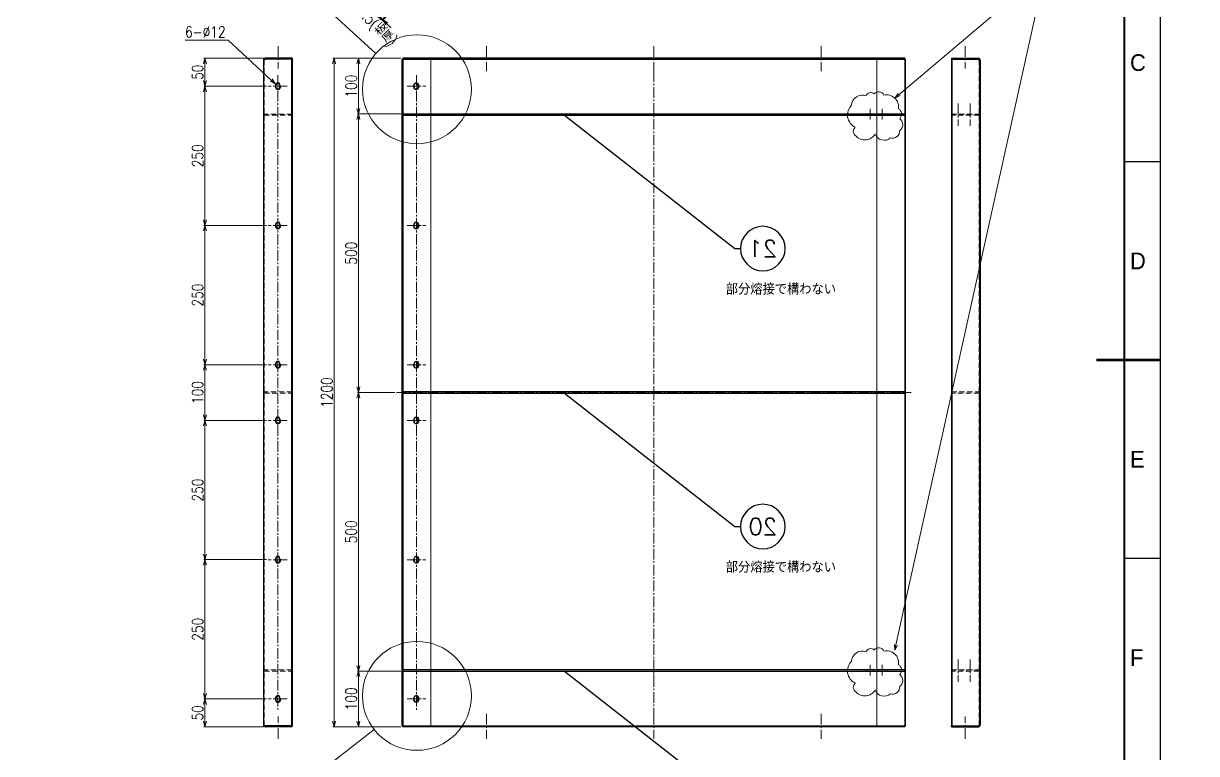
# Model space of a CAD drawing. Header units: millimetres. Extents: x 0 to 51411, y 0 to 16902.
# Drawn here: x 33904 to 36009, y 1343 to 2653 of the extents above; entities that cross this region are included whole.
import ezdxf
from ezdxf import colors
from ezdxf.entities.mleader import LeaderData, LeaderLine
from ezdxf.enums import TextEntityAlignment as Align
from ezdxf.math import Vec2, Vec3

# ---------------------------------------------------------------- set-up
doc = ezdxf.new("R2010")
doc.units = ezdxf.units.MM
doc.linetypes.add('CENTER2', pattern=[28.575, 19.05, -3.175, 3.175, -3.175])
doc.linetypes.add('HIDDEN2', pattern=[4.7625, 3.175, -1.5875])
for name, color, linetype, lineweight in [('01_外形線', 7, 'Continuous', 25), ('02_細線', 5, 'Continuous', 13), ('03_かくれ線', 6, 'HIDDEN2', 13), ('04_中心線', 1, 'CENTER2', 9), ('06_文字', 7, 'Continuous', 13), ('07_寸法線', 3, 'Continuous', 9), ('99_図枠', 7, 'Continuous', 40)]:
    doc.layers.add(name, color=color, linetype=linetype, lineweight=lineweight)
doc.layers.add('10_補助線', color=8, linetype='Continuous', lineweight=13, plot=False)
doc.styles.add('KSS_TXT', font='txt.shx', dxfattribs={"bigfont": 'extfont2.shx'})
doc.styles.get("Standard").update_dxf_attribs({"font": 'arial.ttf'})
doc.styles.add('寸法用', font='simplex.shx', dxfattribs={"width": 0.8, "bigfont": '@extfont2.shx'})
doc.styles.add('表題用', font='MS PGothic.ttf')
doc.dimstyles.new('機械製図用', dxfattribs={"dimtxt": 3.5, "dimasz": 3.5, "dimexe": 2, "dimexo": 0, "dimgap": 1.2, "dimtad": 1, "dimdsep": 46, "dimtxsty": '寸法用', "dimblk": 'OPEN30', "dimcen": 0, "dimclrd": 256, "dimclre": 256, "dimclrt": 7, "dimazin": 2, "dimtm": 1e-09, "dimtfac": 0.75, "dimtmove": 0, "dimatfit": 3, "dimldrblk": 'OPEN30', "dimfxl": 1, "dimlwd": -1, "dimlwe": -1, "dimarcsym": 0})
doc.dimstyles.new('機械製図用$3', dxfattribs={"dimtxt": 3.5, "dimasz": 3.5, "dimexe": 2, "dimexo": 0, "dimgap": 1.2, "dimtad": 1, "dimtih": 1, "dimtoh": 1, "dimdsep": 46, "dimtxsty": '寸法用', "dimblk": 'OPEN30', "dimcen": 0, "dimsd1": 1, "dimclrd": 256, "dimclre": 256, "dimclrt": 7, "dimazin": 2, "dimtm": 1e-09, "dimtfac": 0.75, "dimtofl": 0, "dimtmove": 0, "dimatfit": 3, "dimldrblk": 'OPEN30', "dimfxl": 1, "dimlwd": -1, "dimlwe": -1, "dimarcsym": 0})

# ---------------------------------------------------------------- blocks, each defined once
blk = doc.blocks.new('_Open30')
at = {"color": 0, "linetype": 'ByBlock', "lineweight": -2}
for p, q in [((-1, 0.27), (0, 0)), ((0, 0), (-1, -0.27)), ((0, 0), (-1, 0))]:
    blk.add_line(p, q, dxfattribs=at)
blk = doc.blocks.new('*D1236')
at = {"layer": '07_寸法線', "transparency": 16777216}
for p, q in [((34340.2, 2540.8), (34227.4, 2540.8)), ((34229.4, 2300.8), (34229.4, 2530.8)), ((34340.2, 2290.8), (34227.4, 2290.8))]:
    blk.add_line(p, q, dxfattribs=at)
at = {"layer": 'Defpoints', "color": 0, "transparency": 16777216}
for p in [(34229.4, 2540.8), (34343.2, 2540.8), (34343.2, 2290.8)]:
    blk.add_point(p, dxfattribs=at)
at = {"layer": '07_寸法線', "transparency": 16777216, "xscale": 10, "yscale": 10, "zscale": 10}
for p, rotation in [((34229.4, 2540.8), 90), ((34229.4, 2290.8), 270)]:
    blk.add_blockref('_Open30', p, dxfattribs=dict(at, rotation=rotation))
at = {"layer": '07_寸法線', "color": 7, "transparency": 16777216, "insert": (34216.4, 2415.8), "char_height": 20, "attachment_point": 5, "rotation": 90, "style": '寸法用'}
blk.add_mtext('250', dxfattribs=at)
blk = doc.blocks.new('*D1237')
at = {"layer": '07_寸法線', "transparency": 16777216}
for p, q in [((34340.2, 2290.8), (34227.4, 2290.8)), ((34229.4, 2050.8), (34229.4, 2280.8)), ((34340.2, 2040.8), (34227.4, 2040.8))]:
    blk.add_line(p, q, dxfattribs=at)
at = {"layer": 'Defpoints', "color": 0, "transparency": 16777216}
for p in [(34229.4, 2290.8), (34343.2, 2290.8), (34343.2, 2040.8)]:
    blk.add_point(p, dxfattribs=at)
at = {"layer": '07_寸法線', "transparency": 16777216, "xscale": 10, "yscale": 10, "zscale": 10}
for p, rotation in [((34229.4, 2290.8), 90), ((34229.4, 2040.8), 270)]:
    blk.add_blockref('_Open30', p, dxfattribs=dict(at, rotation=rotation))
at = {"layer": '07_寸法線', "color": 7, "transparency": 16777216, "insert": (34216.4, 2165.8), "char_height": 20, "attachment_point": 5, "rotation": 90, "style": '寸法用'}
blk.add_mtext('250', dxfattribs=at)
blk = doc.blocks.new('*D1238')
at = {"layer": '07_寸法線', "transparency": 16777216}
for p, q in [((34334.5, 2590.8), (34227.4, 2590.8)), ((34229.4, 2550.8), (34229.4, 2580.8)), ((34340.2, 2540.8), (34227.4, 2540.8))]:
    blk.add_line(p, q, dxfattribs=at)
at = {"layer": 'Defpoints', "color": 0, "transparency": 16777216}
for p in [(34229.4, 2590.8), (34337.5, 2590.8), (34343.2, 2540.8)]:
    blk.add_point(p, dxfattribs=at)
at = {"layer": '07_寸法線', "transparency": 16777216, "xscale": 10, "yscale": 10, "zscale": 10}
for p, rotation in [((34229.4, 2590.8), 90), ((34229.4, 2540.8), 270)]:
    blk.add_blockref('_Open30', p, dxfattribs=dict(at, rotation=rotation))
at = {"layer": '07_寸法線', "color": 7, "transparency": 16777216, "insert": (34216.4, 2565.8), "char_height": 20, "attachment_point": 5, "rotation": 90, "style": '寸法用'}
blk.add_mtext('50', dxfattribs=at)
blk = doc.blocks.new('*D1239')
at = {"layer": '07_寸法線', "transparency": 16777216}
for p, q in [((34340.2, 2040.8), (34227.4, 2040.8)), ((34229.4, 1950.8), (34229.4, 2030.8)), ((34340.2, 1940.8), (34227.4, 1940.8))]:
    blk.add_line(p, q, dxfattribs=at)
at = {"layer": 'Defpoints', "color": 0, "transparency": 16777216}
for p in [(34229.4, 2040.8), (34343.2, 2040.8), (34343.2, 1940.8)]:
    blk.add_point(p, dxfattribs=at)
at = {"layer": '07_寸法線', "transparency": 16777216, "xscale": 10, "yscale": 10, "zscale": 10}
for p, rotation in [((34229.4, 2040.8), 90), ((34229.4, 1940.8), 270)]:
    blk.add_blockref('_Open30', p, dxfattribs=dict(at, rotation=rotation))
at = {"layer": '07_寸法線', "color": 7, "transparency": 16777216, "insert": (34216.4, 1990.8), "char_height": 20, "attachment_point": 5, "rotation": 90, "style": '寸法用'}
blk.add_mtext('100', dxfattribs=at)
blk = doc.blocks.new('*D1240')
at = {"layer": '07_寸法線', "transparency": 16777216}
for p, q in [((34340.2, 1940.8), (34227.4, 1940.8)), ((34229.4, 1700.8), (34229.4, 1930.8)), ((34340.2, 1690.8), (34227.4, 1690.8))]:
    blk.add_line(p, q, dxfattribs=at)
at = {"layer": 'Defpoints', "color": 0, "transparency": 16777216}
for p in [(34229.4, 1940.8), (34343.2, 1940.8), (34343.2, 1690.8)]:
    blk.add_point(p, dxfattribs=at)
at = {"layer": '07_寸法線', "transparency": 16777216, "xscale": 10, "yscale": 10, "zscale": 10}
for p, rotation in [((34229.4, 1940.8), 90), ((34229.4, 1690.8), 270)]:
    blk.add_blockref('_Open30', p, dxfattribs=dict(at, rotation=rotation))
at = {"layer": '07_寸法線', "color": 7, "transparency": 16777216, "insert": (34216.4, 1815.8), "char_height": 20, "attachment_point": 5, "rotation": 90, "style": '寸法用'}
blk.add_mtext('250', dxfattribs=at)
blk = doc.blocks.new('*D1241')
at = {"layer": '07_寸法線', "transparency": 16777216}
for p, q in [((34340.2, 1690.8), (34227.4, 1690.8)), ((34229.4, 1450.8), (34229.4, 1680.8)), ((34340.2, 1440.8), (34227.4, 1440.8))]:
    blk.add_line(p, q, dxfattribs=at)
at = {"layer": 'Defpoints', "color": 0, "transparency": 16777216}
for p in [(34229.4, 1690.8), (34343.2, 1690.8), (34343.2, 1440.8)]:
    blk.add_point(p, dxfattribs=at)
at = {"layer": '07_寸法線', "transparency": 16777216, "xscale": 10, "yscale": 10, "zscale": 10}
for p, rotation in [((34229.4, 1690.8), 90), ((34229.4, 1440.8), 270)]:
    blk.add_blockref('_Open30', p, dxfattribs=dict(at, rotation=rotation))
at = {"layer": '07_寸法線', "color": 7, "transparency": 16777216, "insert": (34216.4, 1565.8), "char_height": 20, "attachment_point": 5, "rotation": 90, "style": '寸法用'}
blk.add_mtext('250', dxfattribs=at)
blk = doc.blocks.new('*D1242')
at = {"layer": '07_寸法線', "transparency": 16777216}
for p, q in [((34340.2, 1440.8), (34227.4, 1440.8)), ((34229.4, 1400.8), (34229.4, 1430.8)), ((34334.5, 1390.8), (34227.4, 1390.8))]:
    blk.add_line(p, q, dxfattribs=at)
at = {"layer": 'Defpoints', "color": 0, "transparency": 16777216}
for p in [(34229.4, 1440.8), (34343.2, 1440.8), (34337.5, 1390.8)]:
    blk.add_point(p, dxfattribs=at)
at = {"layer": '07_寸法線', "transparency": 16777216, "xscale": 10, "yscale": 10, "zscale": 10}
for p, rotation in [((34229.4, 1440.8), 90), ((34229.4, 1390.8), 270)]:
    blk.add_blockref('_Open30', p, dxfattribs=dict(at, rotation=rotation))
at = {"layer": '07_寸法線', "color": 7, "transparency": 16777216, "insert": (34216.4, 1415.8), "char_height": 20, "attachment_point": 5, "rotation": 90, "style": '寸法用'}
blk.add_mtext('50', dxfattribs=at)
blk = doc.blocks.new('*D1243')
at = {"layer": '07_寸法線', "transparency": 16777216}
for p, q in [((34194.1, 2623.1), (34271.5, 2623.1)), ((34271.5, 2623.1), (34348.4, 2551.7))]:
    blk.add_line(p, q, dxfattribs=at)
at = {"layer": 'Defpoints', "color": 0, "transparency": 16777216}
for p in [(34355.8, 2544.9), (34364.6, 2536.7)]:
    blk.add_point(p, dxfattribs=at)
at = {"layer": '07_寸法線', "transparency": 16777216, "xscale": 10, "yscale": 10, "zscale": 10, "rotation": 317.124042763931}
blk.add_blockref('_Open30', (34355.8, 2544.9), dxfattribs=at)
at = {"layer": '07_寸法線', "color": 7, "transparency": 16777216, "insert": (34230.3, 2638.1), "char_height": 20, "attachment_point": 5, "style": '寸法用'}
blk.add_mtext('6-∅12', dxfattribs=at)
blk = doc.blocks.new('*D1247')
at = {"layer": '07_寸法線', "transparency": 16777216}
for p, q in [((34581.2, 2694.2), (34546.2, 2659.3)), ((34540.5, 2667.7), (34533.5, 2674.8)), ((34582.2, 2693.2), (34547.3, 2658.2)), ((34548.7, 2659.6), (34547.6, 2660.7)), ((34555.8, 2652.5), (34562.8, 2645.5))]:
    blk.add_line(p, q, dxfattribs=at)
at = {"layer": 'Defpoints', "color": 0, "transparency": 16777216}
for p in [(34583.3, 2696.3), (34584.3, 2695.3), (34547.6, 2660.7)]:
    blk.add_point(p, dxfattribs=at)
at = {"layer": '07_寸法線', "transparency": 16777216, "xscale": 10, "yscale": 10, "zscale": 10}
for p, rotation in [((34547.6, 2660.7), 314.9989465278178), ((34548.7, 2659.6), 134.9989465278178)]:
    blk.add_blockref('_Open30', p, dxfattribs=dict(at, rotation=rotation))
at = {"layer": '07_寸法線', "color": 7, "transparency": 16777216, "insert": (34535.8, 2647), "char_height": 20, "attachment_point": 5, "rotation": 314.9989, "style": '寸法用'}
blk.add_mtext('1.5(板厚)', dxfattribs=at)
blk = doc.blocks.new('*D1248')
at = {"layer": '07_寸法線', "transparency": 16777216}
for p, q in [((34502, 2590.8), (34459.3, 2590.8)), ((34461.3, 1400.8), (34461.3, 2580.8)), ((34502, 1390.8), (34459.3, 1390.8))]:
    blk.add_line(p, q, dxfattribs=at)
at = {"layer": 'Defpoints', "color": 0, "transparency": 16777216}
for p in [(34461.3, 2590.8), (34505, 2590.8), (34505, 1390.8)]:
    blk.add_point(p, dxfattribs=at)
at = {"layer": '07_寸法線', "transparency": 16777216, "xscale": 10, "yscale": 10, "zscale": 10}
for p, rotation in [((34461.3, 2590.8), 90), ((34461.3, 1390.8), 270)]:
    blk.add_blockref('_Open30', p, dxfattribs=dict(at, rotation=rotation))
at = {"layer": '07_寸法線', "color": 7, "transparency": 16777216, "insert": (34448.3, 1990.8), "char_height": 20, "attachment_point": 5, "rotation": 90, "style": '寸法用'}
blk.add_mtext('1200', dxfattribs=at)
blk = doc.blocks.new('*D1249')
at = {"layer": '07_寸法線', "transparency": 16777216}
for p, q in [((34581.3, 2590.8), (34503, 2590.8)), ((34505, 2500.8), (34505, 2580.8)), ((34581.3, 2490.8), (34503, 2490.8))]:
    blk.add_line(p, q, dxfattribs=at)
at = {"layer": 'Defpoints', "color": 0, "transparency": 16777216}
for p in [(34505, 2590.8), (34584.3, 2590.8), (34584.3, 2490.8)]:
    blk.add_point(p, dxfattribs=at)
at = {"layer": '07_寸法線', "transparency": 16777216, "xscale": 10, "yscale": 10, "zscale": 10}
for p, rotation in [((34505, 2590.8), 90), ((34505, 2490.8), 270)]:
    blk.add_blockref('_Open30', p, dxfattribs=dict(at, rotation=rotation))
at = {"layer": '07_寸法線', "color": 7, "transparency": 16777216, "insert": (34492, 2540.8), "char_height": 20, "attachment_point": 5, "rotation": 90, "style": '寸法用'}
blk.add_mtext('100', dxfattribs=at)
blk = doc.blocks.new('*D1250')
at = {"layer": '07_寸法線', "transparency": 16777216}
for p, q in [((34581.3, 2490.8), (34503, 2490.8)), ((34505, 2000.8), (34505, 2480.8)), ((34570.3, 1990.8), (34503, 1990.8))]:
    blk.add_line(p, q, dxfattribs=at)
at = {"layer": 'Defpoints', "color": 0, "transparency": 16777216}
for p in [(34505, 2490.8), (34584.3, 2490.8), (34573.3, 1990.8)]:
    blk.add_point(p, dxfattribs=at)
at = {"layer": '07_寸法線', "transparency": 16777216, "xscale": 10, "yscale": 10, "zscale": 10}
for p, rotation in [((34505, 2490.8), 90), ((34505, 1990.8), 270)]:
    blk.add_blockref('_Open30', p, dxfattribs=dict(at, rotation=rotation))
at = {"layer": '07_寸法線', "color": 7, "transparency": 16777216, "insert": (34492, 2240.8), "char_height": 20, "attachment_point": 5, "rotation": 90, "style": '寸法用'}
blk.add_mtext('500', dxfattribs=at)
blk = doc.blocks.new('*D1251')
at = {"layer": '07_寸法線', "transparency": 16777216}
for p, q in [((34570.3, 1990.8), (34503, 1990.8)), ((34505, 1500.8), (34505, 1980.8)), ((34581.3, 1490.8), (34503, 1490.8))]:
    blk.add_line(p, q, dxfattribs=at)
at = {"layer": 'Defpoints', "color": 0, "transparency": 16777216}
for p in [(34505, 1990.8), (34573.3, 1990.8), (34584.3, 1490.8)]:
    blk.add_point(p, dxfattribs=at)
at = {"layer": '07_寸法線', "transparency": 16777216, "xscale": 10, "yscale": 10, "zscale": 10}
for p, rotation in [((34505, 1990.8), 90), ((34505, 1490.8), 270)]:
    blk.add_blockref('_Open30', p, dxfattribs=dict(at, rotation=rotation))
at = {"layer": '07_寸法線', "color": 7, "transparency": 16777216, "insert": (34492, 1740.8), "char_height": 20, "attachment_point": 5, "rotation": 90, "style": '寸法用'}
blk.add_mtext('500', dxfattribs=at)
blk = doc.blocks.new('*D1252')
at = {"layer": '07_寸法線', "transparency": 16777216}
for p, q in [((34581.3, 1490.8), (34503, 1490.8)), ((34505, 1400.8), (34505, 1480.8)), ((34581.3, 1390.8), (34503, 1390.8))]:
    blk.add_line(p, q, dxfattribs=at)
at = {"layer": 'Defpoints', "color": 0, "transparency": 16777216}
for p in [(34505, 1490.8), (34584.3, 1490.8), (34584.3, 1390.8)]:
    blk.add_point(p, dxfattribs=at)
at = {"layer": '07_寸法線', "transparency": 16777216, "xscale": 10, "yscale": 10, "zscale": 10}
for p, rotation in [((34505, 1490.8), 90), ((34505, 1390.8), 270)]:
    blk.add_blockref('_Open30', p, dxfattribs=dict(at, rotation=rotation))
at = {"layer": '07_寸法線', "color": 7, "transparency": 16777216, "insert": (34492, 1440.8), "char_height": 20, "attachment_point": 5, "rotation": 90, "style": '寸法用'}
blk.add_mtext('100', dxfattribs=at)
blk = doc.blocks.new('AM_BALLOON1')
at = {"transparency": 16777216}
blk.add_circle((0, 0), 5, dxfattribs=at)
blk.add_attdef('B_NUMBER', text='', height=3, dxfattribs=at).set_placement((0, 0), align=Align.MIDDLE_CENTER)
blk = doc.blocks.new('_OPEN')
at = {"color": 0, "linetype": 'ByBlock'}
for p, q in [((-1, 0.17), (0, 0)), ((0, 0), (-1, -0.17)), ((0, 0), (-1, 0))]:
    blk.add_line(p, q, dxfattribs=at)
blk = doc.blocks.new('_TagCircle')
at = {"color": 0, "linetype": 'ByBlock', "lineweight": -2, "transparency": 16777216}
blk.add_circle((0, 0), 4, dxfattribs=at)
at = {"color": 0, "transparency": 16777216, "style": '寸法用'}
blk.add_attdef('タグ番号', text='', height=3, dxfattribs=at).set_placement((0, -1.5), align=Align.CENTER)
blk = doc.blocks.new('_None')

msp = doc.modelspace()

# ---------------------------------------------------------------- linework, layer by layer
at = {"layer": '01_外形線'}
for p, q in [((34385.967, 2590.773), (34337.53, 2590.773)), ((34385.967, 2589.273), (34337.53, 2589.273)), ((34385.967, 2589.273), (34337.53, 2589.273)), ((34384.906, 2589.273), (34384.906, 1392.273)), ((34385.967, 2590.773), (34385.967, 2589.273)), ((34385.967, 2589.273), (34385.967, 1392.273)), ((34583.285, 1392.273), (34583.285, 2589.273)), ((34583.285, 2589.273), (34584.345, 2589.273)), ((34584.345, 2589.273), (34584.345, 2490.773)), ((35486.522, 2589.273), (35485.462, 2589.273)), ((35485.462, 2589.273), (35485.462, 2490.773)), ((35486.522, 1392.273), (35486.522, 2589.273)), ((35568.84, 2590.773), (35568.84, 2589.273)), ((35568.84, 2590.773), (35617.277, 2590.773)), ((35568.84, 2589.273), (35617.277, 2589.273)), ((35568.84, 2589.273), (35568.84, 1392.273)), ((35568.84, 2589.273), (35617.277, 2589.273)), ((35569.901, 2589.273), (35569.901, 1392.273)), ((34334.53, 2587.773), (34334.53, 1393.773)), ((34335.409, 2587.773), (34334.53, 2587.773)), ((35619.398, 2587.773), (35620.277, 2587.773)), ((35620.277, 2587.773), (35620.277, 1393.773)), ((34584.345, 2488.773), (34584.345, 1991.773)), ((35485.462, 2488.773), (35485.462, 1991.773)), ((34584.345, 1989.773), (34584.345, 1492.773)), ((35485.462, 1989.773), (35485.462, 1492.773)), ((34584.345, 1490.773), (34584.345, 1392.273)), ((35485.462, 1490.773), (35485.462, 1392.273)), ((34335.409, 1393.773), (34334.53, 1393.773)), ((34385.967, 1392.273), (34337.53, 1392.273)), ((34385.967, 1392.273), (34337.53, 1392.273)), ((34385.967, 1390.773), (34337.53, 1390.773)), ((34385.967, 1390.773), (34385.967, 1392.273)), ((34584.345, 1392.273), (34583.285, 1392.273)), ((35485.462, 1392.273), (35486.522, 1392.273)), ((35568.84, 1390.773), (35568.84, 1392.273)), ((35568.84, 1392.273), (35617.277, 1392.273)), ((35568.84, 1392.273), (35617.277, 1392.273)), ((35568.84, 1390.773), (35617.277, 1390.773)), ((35619.398, 1393.773), (35620.277, 1393.773))]:
    msp.add_line(p, q, dxfattribs=at)
for points in [[(34584.345, 2589.273), (35485.462, 2589.273), (35485.462, 2590.773), (34584.345, 2590.773)], [(34584.282, 2488.773), (35485.525, 2488.773), (35485.525, 2490.773), (34584.282, 2490.773)], [(34584.282, 1989.773), (35485.525, 1989.773), (35485.525, 1991.773), (34584.282, 1991.773)], [(34584.282, 1490.773), (35485.525, 1490.773), (35485.525, 1492.773), (34584.282, 1492.773)], [(34584.345, 1392.273), (35485.462, 1392.273), (35485.462, 1390.773), (34584.345, 1390.773)]]:
    msp.add_lwpolyline(points, close=True, dxfattribs=at)
for points in [[(34385.967, 2490.773), (34386.03, 2490.773), (34386.03, 2488.773), (34385.967, 2488.773)], [(35568.84, 2490.773), (35568.777, 2490.773), (35568.777, 2488.773), (35568.84, 2488.773)], [(34385.967, 1991.773), (34386.03, 1991.773), (34386.03, 1989.773), (34385.967, 1989.773)], [(35568.84, 1991.773), (35568.777, 1991.773), (35568.777, 1989.773), (35568.84, 1989.773)], [(34385.967, 1492.773), (34386.03, 1492.773), (34386.03, 1490.773), (34385.967, 1490.773)], [(35568.84, 1492.773), (35568.777, 1492.773), (35568.777, 1490.773), (35568.84, 1490.773)]]:
    msp.add_lwpolyline(points, dxfattribs=at)
for centre, radius, start, end in [((34337.53, 2587.773), 3, 90, 180), ((34335.409, 2590.023), 2.25, 270.007949, 340.52083), ((34337.53, 2587.773), 1.5, 90, 180), ((35617.277, 2587.773), 3, 0, 90), ((35617.277, 2587.773), 1.5, 0, 90), ((35619.399, 2590.023), 2.25, 199.47917, 269.992051), ((34337.53, 1393.773), 3, 180, 270), ((34335.409, 1391.522), 2.25, 19.47917, 89.992051), ((34337.53, 1393.773), 1.5, 180, 270), ((35617.277, 1393.773), 3, 270, 0), ((35617.277, 1393.773), 1.5, 270, 0), ((35619.399, 1391.522), 2.25, 90.007949, 160.52083)]:
    msp.add_arc(centre, radius, start, end, dxfattribs=at)
at = {"layer": '01_外形線', "extrusion": (0, 0, -1)}
for centre in [(34360.158, 2540.773), (34360.158, 2290.773), (34360.158, 2040.773), (34360.158, 1940.773), (34360.158, 1690.773), (34360.158, 1440.773)]:
    msp.add_ellipse(centre, major_axis=(0, 6), ratio=0.70696049, dxfattribs=at)
for centre in [(34361.218, 2540.773), (34361.218, 2290.773), (34361.218, 2040.773), (34361.218, 1940.773), (34361.218, 1690.773), (34361.218, 1440.773)]:
    msp.add_ellipse(centre, major_axis=(0, 6), ratio=0.70696049, start_param=3.26694655, end_param=6.15783141, dxfattribs=at)
at = {"layer": '01_外形線'}
for centre in [(34609.094, 2540.773), (34609.094, 2290.773), (34609.094, 2040.773), (34609.094, 1940.773), (34609.094, 1690.773), (34609.094, 1440.773)]:
    msp.add_ellipse(centre, major_axis=(0, 6), ratio=0.70696049, dxfattribs=at)
for centre in [(34608.034, 2540.773), (34608.034, 2290.773), (34608.034, 2040.773), (34608.034, 1940.773), (34608.034, 1690.773), (34608.034, 1440.773)]:
    msp.add_ellipse(centre, major_axis=(0, 6), ratio=0.70696049, start_param=3.26694655, end_param=6.15783141, dxfattribs=at)
at = {"layer": '02_細線'}
for p, q in [((34536.335, 2599.579), (34306.459, 2809.57)), ((34634.904, 2589.273), (34634.904, 1392.273)), ((35434.904, 2589.273), (35434.904, 1392.273)), ((34532.897, 1386.12), (34350.033, 1243.068))]:
    msp.add_line(p, q, dxfattribs=at)
at = {"layer": '02_細線', "color": 1}
for points in [[(35447.734, 2524.809, -0.52056705), (35473.947, 2500.184, -0.52056705), (35476.044, 2482.37, -0.52056705), (35476.044, 2460.888, -0.52056705), (35459.792, 2447.79, -0.52056705), (35432.007, 2455.125, -0.52056705), (35397.407, 2451.457, -0.52056705), (35396.358, 2467.175, -0.52056705), (35389.543, 2506.471, -0.52056705), (35415.755, 2523.237, -0.52056705), (35430.434, 2526.904, -0.52056705)], [(35447.734, 1526.809, -0.52056705), (35473.947, 1502.184, -0.52056705), (35476.044, 1484.37, -0.52056705), (35476.044, 1462.888, -0.52056705), (35459.792, 1449.79, -0.52056705), (35432.007, 1457.125, -0.52056705), (35397.407, 1453.457, -0.52056705), (35396.358, 1469.175, -0.52056705), (35389.543, 1508.471, -0.52056705), (35415.755, 1525.237, -0.52056705), (35430.434, 1528.904, -0.52056705)]]:
    msp.add_lwpolyline(points, format="xyb", close=True, dxfattribs=at)
at = {"layer": '02_細線'}
for centre in [(34609.875, 2535.206), (34609.875, 1446.339)]:
    msp.add_circle(centre, 97.735, dxfattribs=at)
at = {"layer": '03_かくれ線'}
for p, q in [((34354.967, 2590.773), (34354.967, 2589.273)), ((34366.967, 2590.773), (34366.967, 2589.273)), ((34728.904, 2590.773), (34728.904, 2589.273)), ((34740.904, 2590.773), (34740.904, 2589.273)), ((35028.904, 2590.773), (35028.904, 2589.273)), ((35040.904, 2590.773), (35040.904, 2589.273)), ((35328.904, 2590.773), (35328.904, 2589.273)), ((35340.904, 2590.773), (35340.904, 2589.273)), ((35587.84, 2590.773), (35587.84, 2589.273)), ((35599.84, 2590.773), (35599.84, 2589.273)), ((34336.469, 2587.773), (34335.409, 2587.773)), ((35618.338, 2587.773), (35619.398, 2587.773)), ((34336.469, 1393.773), (34335.409, 1393.773)), ((34353.967, 1390.773), (34353.967, 1392.273)), ((34367.967, 1390.773), (34367.967, 1392.273)), ((34727.904, 1392.273), (34727.904, 1390.773)), ((34741.904, 1392.273), (34741.904, 1390.773)), ((35027.904, 1392.273), (35027.904, 1390.773)), ((35041.904, 1392.273), (35041.904, 1390.773)), ((35327.904, 1392.273), (35327.904, 1390.773)), ((35341.904, 1392.273), (35341.904, 1390.773)), ((35586.84, 1390.773), (35586.84, 1392.273)), ((35600.84, 1390.773), (35600.84, 1392.273)), ((35618.338, 1393.773), (35619.398, 1393.773))]:
    msp.add_line(p, q, dxfattribs=at)
at = {"layer": '03_かくれ線', "ltscale": 3}
for p, q in [((34336.03, 2587.773), (34336.03, 1393.773)), ((35618.777, 2587.773), (35618.777, 1393.773)), ((34339.566, 2490.773), (34339.566, 2488.773)), ((34584.345, 2490.773), (34584.345, 2488.773)), ((35415.904, 2490.773), (35415.904, 2488.773)), ((35429.904, 2490.773), (35429.904, 2488.773)), ((35437.904, 2490.773), (35437.904, 2488.773)), ((35451.904, 2490.773), (35451.904, 2488.773)), ((35485.462, 2490.773), (35485.462, 2488.773)), ((35573.777, 2490.773), (35573.777, 2488.773)), ((35587.777, 2490.773), (35587.777, 2488.773)), ((35595.777, 2490.773), (35595.777, 2488.773)), ((35609.777, 2490.773), (35609.777, 2488.773)), ((35615.242, 2490.773), (35615.242, 2488.773)), ((34339.566, 1991.773), (34339.566, 1989.773)), ((34584.345, 1991.773), (34584.345, 1989.773)), ((35485.462, 1991.773), (35485.462, 1989.773)), ((35615.242, 1991.773), (35615.242, 1989.773)), ((34339.566, 1492.773), (34339.566, 1490.773)), ((34584.345, 1492.773), (34584.345, 1490.773)), ((35415.904, 1492.773), (35415.904, 1490.773)), ((35429.904, 1492.773), (35429.904, 1490.773)), ((35437.904, 1492.773), (35437.904, 1490.773)), ((35451.904, 1492.773), (35451.904, 1490.773)), ((35485.462, 1492.773), (35485.462, 1490.773)), ((35573.777, 1492.773), (35573.777, 1490.773)), ((35587.777, 1492.773), (35587.777, 1490.773)), ((35595.777, 1492.773), (35595.777, 1490.773)), ((35609.777, 1492.773), (35609.777, 1490.773)), ((35615.242, 1492.773), (35615.242, 1490.773))]:
    msp.add_line(p, q, dxfattribs=at)
for points in [[(34336.03, 2490.773), (34336.03, 2488.773), (34386.03, 2488.773), (34386.03, 2490.773)], [(35618.777, 2490.773), (35618.777, 2488.773), (35568.777, 2488.773), (35568.777, 2490.773)], [(34336.03, 1991.773), (34336.03, 1989.773), (34386.03, 1989.773), (34386.03, 1991.773)], [(35618.777, 1991.773), (35618.777, 1989.773), (35568.777, 1989.773), (35568.777, 1991.773)], [(34336.03, 1492.773), (34336.03, 1490.773), (34386.03, 1490.773), (34386.03, 1492.773)], [(35618.777, 1492.773), (35618.777, 1490.773), (35568.777, 1490.773), (35568.777, 1492.773)]]:
    msp.add_lwpolyline(points, close=True, dxfattribs=at)
at = {"layer": '03_かくれ線'}
for centre, start, end in [((34335.524, 2589.566), 297.80244, 351.668781), ((35619.284, 2589.566), 188.331219, 242.19756), ((34335.524, 1391.979), 8.331219, 62.19756), ((35619.284, 1391.979), 117.80244, 171.668781)]:
    msp.add_arc(centre, 2.028, start, end, dxfattribs=at)
at = {"layer": '03_かくれ線', "ltscale": 3}
for centre in [(34361.218, 2540.773), (34361.218, 2290.773), (34361.218, 2040.773), (34361.218, 1940.773), (34361.218, 1690.773), (34361.218, 1440.773)]:
    msp.add_ellipse(centre, major_axis=(0, 6), ratio=0.70696049, start_param=3.01623875, end_param=6.40853921, dxfattribs=at)
at = {"layer": '03_かくれ線', "ltscale": 3, "extrusion": (0, 0, -1)}
for centre in [(34608.034, 2540.773), (34608.034, 2290.773), (34608.034, 2040.773), (34608.034, 1940.773), (34608.034, 1690.773), (34608.034, 1440.773)]:
    msp.add_ellipse(centre, major_axis=(0, 6), ratio=0.70696049, start_param=3.01623875, end_param=6.40853921, dxfattribs=at)
at = {"layer": '04_中心線'}
for p, q in [((34360.967, 2612.523), (34360.967, 2572.523)), ((34734.904, 2612.523), (34734.904, 2567.523)), ((35034.904, 2612.523), (35034.904, 2567.523)), ((35334.904, 2612.523), (35334.904, 2567.523)), ((35593.84, 2612.523), (35593.84, 2572.523)), ((34360.159, 2560.773), (34360.159, 1420.773)), ((34609.094, 2560.773), (34609.094, 1420.773)), ((35034.904, 2567.523), (35034.904, 1414.023)), ((34377.128, 2540.773), (34343.191, 2540.773)), ((34592.124, 2540.773), (34626.061, 2540.773)), ((35034.904, 2509.773), (35034.904, 2469.773)), ((35580.777, 2509.773), (35580.777, 2469.773)), ((35602.777, 2509.773), (35602.777, 2469.773)), ((35422.904, 2499.773), (35422.904, 2479.773)), ((35444.904, 2499.773), (35444.904, 2479.773)), ((34377.128, 2290.773), (34343.191, 2290.773)), ((34592.124, 2290.773), (34626.062, 2290.773)), ((34377.127, 2040.773), (34343.19, 2040.773)), ((34592.124, 2040.773), (34626.061, 2040.773)), ((35034.904, 2000.773), (35034.904, 1980.773)), ((34573.285, 1990.773), (35496.522, 1990.773)), ((34377.128, 1940.773), (34343.191, 1940.773)), ((34592.124, 1940.773), (34626.061, 1940.773)), ((34377.127, 1690.773), (34343.19, 1690.773)), ((34592.124, 1690.773), (34626.061, 1690.773)), ((35034.904, 1511.773), (35034.904, 1471.773)), ((35422.904, 1501.773), (35422.904, 1481.773)), ((35444.904, 1501.773), (35444.904, 1481.773)), ((35580.777, 1511.773), (35580.777, 1471.773)), ((35602.777, 1511.773), (35602.777, 1471.773)), ((34377.128, 1440.773), (34343.191, 1440.773)), ((34592.124, 1440.773), (34626.062, 1440.773)), ((34734.904, 1414.023), (34734.904, 1369.023)), ((35034.904, 1414.023), (35034.904, 1369.023)), ((35334.904, 1414.023), (35334.904, 1369.023)), ((34360.967, 1369.023), (34360.967, 1409.023)), ((35593.84, 1369.023), (35593.84, 1409.023))]:
    msp.add_line(p, q, dxfattribs=at)
at = {"layer": '10_補助線'}
for p, q in [((34337.53, 2590.773), (34337.53, 2589.273)), ((34385.967, 2590.023), (34337.53, 2590.023)), ((34583.815, 2589.273), (34583.815, 1392.273)), ((34584.345, 2590.023), (35485.462, 2590.023)), ((35485.992, 2589.273), (35485.992, 1392.273)), ((35568.84, 2590.023), (35617.277, 2590.023)), ((35617.277, 2590.773), (35617.277, 2589.273)), ((34335.28, 2587.773), (34335.28, 1393.773)), ((35619.527, 2587.773), (35619.527, 1393.773)), ((34336.03, 1393.773), (34334.53, 1393.773)), ((34337.53, 1390.773), (34337.53, 1392.273)), ((34385.967, 1391.523), (34337.53, 1391.523)), ((34584.345, 1391.523), (35485.462, 1391.523)), ((35568.84, 1391.523), (35617.277, 1391.523)), ((35617.277, 1390.773), (35617.277, 1392.273)), ((35618.777, 1393.773), (35620.277, 1393.773))]:
    msp.add_line(p, q, dxfattribs=at)
for centre, radius, start, end in [((34337.53, 2587.773), 2.25, 90, 180), ((34335.651, 2589.672), 1.921, 278.62934, 347.998374), ((35617.277, 2587.773), 2.25, 0, 90), ((35619.156, 2589.672), 1.921, 192.001626, 261.37066), ((34337.53, 1393.773), 2.25, 180, 270), ((34335.651, 1391.873), 1.921, 12.001626, 81.37066), ((35617.277, 1393.773), 2.25, 270, 0), ((35619.156, 1391.873), 1.921, 98.62934, 167.998374)]:
    msp.add_arc(centre, radius, start, end, dxfattribs=at)
at = {"layer": '99_図枠', "lineweight": 25}
for p, q in [((35944.3, 2405.083), (35879.294, 2405.083)), ((35944.3, 1692.954), (35879.294, 1692.954))]:
    msp.add_line(p, q, dxfattribs=at)
at = {"layer": '99_図枠', "lineweight": 53}
msp.add_line((35944.3, 2049.018), (35829.289, 2049.018), dxfattribs=at)
at = {"layer": '99_図枠'}
msp.add_lwpolyline([(32110.916, 689.767), (35879.294, 689.767), (35879.294, 3408.27), (32110.916, 3408.27)], close=True, dxfattribs=at)
at = {"layer": 'Defpoints'}
msp.add_lwpolyline([(31916.096, 625.051), (35944.3, 625.051), (35944.3, 3473.276), (31916.096, 3473.276)], close=True, dxfattribs=at)

# ---------------------------------------------------------------- texts
at = {"layer": '06_文字', "color": 3, "style": 'KSS_TXT'}
for p in [(35163.924, 2166.428), (35163.924, 1667.428)]:
    msp.add_text('部分熔接で構わない', height=20, dxfattribs=at).set_placement(p)
at = {"layer": '99_図枠', "lineweight": 13, "style": '表題用'}
for s, p in [('C', (35889.295, 2583.115)), ('D', (35889.295, 2227.05)), ('E', (35889.295, 1870.986)), ('F', (35889.295, 1514.922))]:
    msp.add_text(s, height=30.003, dxfattribs=at).set_placement(p, align=Align.MIDDLE_LEFT)

# ---------------------------------------------------------------- dimensions: what is measured, and where the dimension line sits
at = {"layer": '07_寸法線'}
dim = msp.add_linear_dim(base=(34547.62, 2660.675), p1=(34584.345, 2695.278), p2=(34583.285, 2696.339), angle=134.998947, text='<>(板厚)', dimstyle='機械製図用', override={"dimtxt": 20, "dimasz": 10, "dimexo": 3, "dimgap": 3, "dimtmove": 2}, dxfattribs=at)
dim.commit()
dim.dimension.update_dxf_attribs({"geometry": '*D1247', "text_midpoint": (34535.763, 2647.045), "dimtype": 161})
dim = msp.add_diameter_dim_2p(p1=(34364.556, 2536.69), p2=(34355.762, 2544.855), text='6-<>', dimstyle='機械製図用$3', override={"dimtxt": 20, "dimasz": 10, "dimgap": 5}, dxfattribs=at)
dim.commit()
dim.dimension.update_dxf_attribs({"geometry": '*D1243', "text_midpoint": (34230.3, 2623.099), "dimtype": 163})
for base, p1, p2, picture, middle in [((34229.359, 2590.773), (34343.191, 2540.773), (34337.53, 2590.773), '*D1238', (34216.359, 2565.773)), ((34461.322, 2590.773), (34504.955, 1390.773), (34504.955, 2590.773), '*D1248', (34448.322, 1990.773)), ((34504.955, 2590.773), (34584.282, 2490.773), (34584.345, 2590.773), '*D1249', (34491.955, 2540.773)), ((34229.359, 2540.773), (34343.191, 2290.773), (34343.191, 2540.773), '*D1236', (34216.359, 2415.773)), ((34504.955, 2490.773), (34573.285, 1990.773), (34584.282, 2490.773), '*D1250', (34491.955, 2240.773)), ((34229.359, 2290.773), (34343.19, 2040.773), (34343.191, 2290.773), '*D1237', (34216.359, 2165.773)), ((34229.359, 2040.773), (34343.191, 1940.773), (34343.19, 2040.773), '*D1239', (34216.359, 1990.773)), ((34504.955, 1990.773), (34584.282, 1490.773), (34573.285, 1990.773), '*D1251', (34491.955, 1740.773)), ((34229.359, 1940.773), (34343.19, 1690.773), (34343.191, 1940.773), '*D1240', (34216.359, 1815.773)), ((34229.359, 1690.773), (34343.191, 1440.773), (34343.19, 1690.773), '*D1241', (34216.359, 1565.773)), ((34504.955, 1490.773), (34584.345, 1390.773), (34584.282, 1490.773), '*D1252', (34491.955, 1440.773)), ((34229.359, 1440.773), (34337.53, 1390.773), (34343.191, 1440.773), '*D1242', (34216.359, 1415.773))]:
    dim = msp.add_linear_dim(base=base, p1=p1, p2=p2, angle=90, dimstyle='機械製図用', override={"dimtxt": 20, "dimasz": 10, "dimexo": 3, "dimgap": 3}, dxfattribs=at)
    dim.commit()
    dim.dimension.update_dxf_attribs({"geometry": picture, "text_midpoint": middle})

# ---------------------------------------------------------------- leaders
ml = msp.add_multileader_block('Standard', dxfattribs=at)
ml.set_content('AM_BALLOON1', color=256, scale=7.08707045)
ml.set_attribute('B_NUMBER', '29', width=0)
ml.set_leader_properties(color=256, linetype='ByLayer', lineweight=-1)
ml.set_arrow_properties(name='OPEN')
ml.build(insert=Vec2(0, 0))
ml.multileader.update_dxf_attribs({"leader_type": 0, "has_dogleg": 0, "text_right_attachment_type": 6, "dogleg_length": 0, "arrow_head_size": 3.544, "scale": 2.5, "block_connection_type": 1})
ctx = ml.context
ctx.base_point, ctx.scale, ctx.char_height, ctx.arrow_head_size, ctx.landing_gap_size, ctx.plane_origin = Vec3(34667.768, 3275.518), 2.5, 7.087, 3.544, 3.544, Vec3(34667.768, 3275.518)
ctx.right_attachment, ctx.attachment_type = 6, 1
notes = []
notes.append((ctx, [(0, (0, 0, 0), (0, 0), (1, 0), 1, [])]))
ctx.block.insert = Vec3(34667.768, 3275.518)
ml = msp.add_multileader_mtext('Standard', dxfattribs=at)
ml.set_content('開孔位置注意', color=7, style='寸法用')
ml.set_leader_properties(color=256, linetype='ByLayer', lineweight=-1)
ml.set_arrow_properties(name='OPEN30')
ml.build(insert=Vec2(0, 0))
ml.multileader.update_dxf_attribs({"has_dogleg": 0, "text_left_attachment_type": 6, "text_right_attachment_type": 6, "arrow_head_size": 10})
ctx = ml.context
ctx.base_point, ctx.char_height, ctx.arrow_head_size, ctx.plane_origin = Vec3(35736.906, 2747.132), 20, 10, Vec3(35627.923, 1421.858)
ctx.left_attachment, ctx.right_attachment = 6, 6
notes.append((ctx, [(0, (1, 1, 0), (35728.906, 2747.132), (1, 0), 8, [(0, [(35467.25, 1528.183)], 0, [])])]))
ctx.mtext.insert, ctx.mtext.flow_direction = Vec3(35738.906, 2771.132), 5
ml = msp.add_multileader_mtext('Standard', dxfattribs=at)
ml.set_content('開孔位置注意', color=7, style='寸法用')
ml.set_leader_properties(color=256, linetype='ByLayer', lineweight=-1)
ml.set_arrow_properties(name='OPEN30')
ml.build(insert=Vec2(0, 0))
ml.multileader.update_dxf_attribs({"has_dogleg": 0, "text_left_attachment_type": 6, "text_right_attachment_type": 6, "arrow_head_size": 10})
ctx = ml.context
ctx.base_point, ctx.char_height, ctx.arrow_head_size, ctx.plane_origin = Vec3(35736.906, 2747.132), 20, 10, Vec3(35627.923, 2412.994)
ctx.left_attachment, ctx.right_attachment = 6, 6
notes.append((ctx, [(0, (1, 1, 0), (35728.906, 2747.132), (1, 0), 8, [(0, [(35467.25, 2519.319)], 0, [])])]))
ctx.mtext.insert, ctx.mtext.flow_direction = Vec3(35738.906, 2771.132), 5
ml = msp.add_multileader_block('Standard', dxfattribs=at)
ml.set_content('_TagCircle', color=256, scale=-10)
ml.set_attribute('タグ番号', '21', width=0)
ml.set_leader_properties()
ml.set_arrow_properties(name='NONE')
ml.build(insert=Vec2(0, 0))
ml.multileader.update_dxf_attribs({"dogleg_length": 1, "arrow_head_size": 35, "scale": 8})
ctx = ml.context
ctx.base_point, ctx.scale, ctx.char_height, ctx.arrow_head_size, ctx.landing_gap_size, ctx.plane_origin = Vec3(35190.508, 2249.271), 8, 40, 35, 20, Vec3(33141.026, 2787.241)
ctx.text_align_type = 2
notes.append((ctx, [(1, (1, 1, 0), (35180.508, 2249.271), (1, 0), 10, [(0, [(34874.73, 2488.773)], 0, [])])]))
ctx.block.insert, ctx.block.scale = Vec3(35230.508, 2249.271), Vec3(-10, 10, 10)
ml = msp.add_multileader_block('Standard', dxfattribs=at)
ml.set_content('_TagCircle', color=256, scale=-10)
ml.set_attribute('タグ番号', '20', width=0)
ml.set_leader_properties()
ml.set_arrow_properties(name='NONE')
ml.build(insert=Vec2(0, 0))
ml.multileader.update_dxf_attribs({"dogleg_length": 1, "arrow_head_size": 35, "scale": 8})
ctx = ml.context
ctx.base_point, ctx.scale, ctx.char_height, ctx.arrow_head_size, ctx.landing_gap_size, ctx.plane_origin = Vec3(35190.508, 1750.271), 8, 40, 35, 20, Vec3(33141.026, 2288.241)
ctx.text_align_type = 2
notes.append((ctx, [(1, (1, 1, 0), (35180.508, 1750.271), (1, 0), 10, [(0, [(34874.73, 1989.773)], 0, [])])]))
ctx.block.insert, ctx.block.scale = Vec3(35230.508, 1750.271), Vec3(-10, 10, 10)
ml = msp.add_multileader_block('Standard', dxfattribs=at)
ml.set_content('AM_BALLOON1', color=256, scale=4.99969697)
ml.set_attribute('B_NUMBER', '30', width=0)
ml.set_leader_properties(color=256, linetype='ByLayer', lineweight=-1)
ml.set_arrow_properties(name='OPEN')
ml.build(insert=Vec2(0, 0))
ml.multileader.update_dxf_attribs({"leader_type": 0, "has_dogleg": 0, "text_right_attachment_type": 6, "dogleg_length": 0, "arrow_head_size": 2.5, "scale": 2.5, "block_connection_type": 1})
ctx = ml.context
ctx.base_point, ctx.scale, ctx.char_height, ctx.arrow_head_size, ctx.landing_gap_size, ctx.plane_origin = Vec3(36368.352, 1874.031), 2.5, 5, 2.5, 2.5, Vec3(36368.352, 1874.031)
ctx.right_attachment, ctx.attachment_type = 6, 1
notes.append((ctx, [(0, (0, 0, 0), (0, 0), (1, 0), 1, [])]))
ctx.block.insert = Vec3(36368.352, 1874.031)
ml = msp.add_multileader_block('Standard', dxfattribs=at)
ml.set_content('AM_BALLOON1', color=256, scale=4.99969697)
ml.set_attribute('B_NUMBER', '31', width=0)
ml.set_leader_properties(color=256, linetype='ByLayer', lineweight=-1)
ml.set_arrow_properties(name='OPEN')
ml.build(insert=Vec2(0, 0))
ml.multileader.update_dxf_attribs({"leader_type": 0, "has_dogleg": 0, "text_right_attachment_type": 6, "dogleg_length": 0, "arrow_head_size": 2.5, "scale": 2.5, "block_connection_type": 1})
ctx = ml.context
ctx.base_point, ctx.scale, ctx.char_height, ctx.arrow_head_size, ctx.landing_gap_size, ctx.plane_origin = Vec3(37494.708, 1874.031), 2.5, 5, 2.5, 2.5, Vec3(37494.708, 1874.031)
ctx.right_attachment, ctx.attachment_type = 6, 1
notes.append((ctx, [(0, (0, 0, 0), (0, 0), (1, 0), 1, [])]))
ctx.block.insert = Vec3(37494.708, 1874.031)
ml = msp.add_multileader_block('Standard', dxfattribs=at)
ml.set_content('AM_BALLOON1', color=256, scale=3.49978788)
ml.set_attribute('B_NUMBER', '1', width=0)
ml.set_leader_properties(color=256, linetype='ByLayer', lineweight=-1)
ml.set_arrow_properties(name='OPEN')
ml.build(insert=Vec2(0, 0))
ml.multileader.update_dxf_attribs({"leader_type": 0, "has_dogleg": 0, "text_right_attachment_type": 6, "dogleg_length": 0, "arrow_head_size": 1.75, "scale": 2.5, "block_connection_type": 1})
ctx = ml.context
ctx.base_point, ctx.scale, ctx.char_height, ctx.arrow_head_size, ctx.landing_gap_size, ctx.plane_origin = Vec3(43910.767, 1565.525), 2.5, 3.5, 1.75, 1.75, Vec3(43910.767, 1565.525)
ctx.right_attachment, ctx.attachment_type = 6, 1
notes.append((ctx, [(0, (0, 0, 0), (0, 0), (1, 0), 1, [])]))
ctx.block.insert = Vec3(43910.767, 1565.525)
ml = msp.add_multileader_block('Standard', dxfattribs=at)
ml.set_content('_TagCircle', color=256, scale=-10)
ml.set_attribute('タグ番号', '21', width=0)
ml.set_leader_properties()
ml.set_arrow_properties(name='NONE')
ml.build(insert=Vec2(0, 0))
ml.multileader.update_dxf_attribs({"dogleg_length": 1, "arrow_head_size": 35, "scale": 8})
ctx = ml.context
ctx.base_point, ctx.scale, ctx.char_height, ctx.arrow_head_size, ctx.landing_gap_size, ctx.plane_origin = Vec3(35190.508, 1251.271), 8, 40, 35, 20, Vec3(33141.026, 1789.241)
ctx.text_align_type = 2
notes.append((ctx, [(1, (1, 1, 0), (35180.508, 1251.271), (1, 0), 10, [(0, [(34874.73, 1490.773)], 0, [])])]))
ctx.block.insert, ctx.block.scale = Vec3(35230.508, 1251.271), Vec3(-10, 10, 10)
ml = msp.add_multileader_block('Standard', dxfattribs=at)
ml.set_content('AM_BALLOON1', color=256, scale=3.49978788)
ml.set_attribute('B_NUMBER', '2', width=0)
ml.set_leader_properties(color=256, linetype='ByLayer', lineweight=-1)
ml.set_arrow_properties(name='OPEN')
ml.build(insert=Vec2(0, 0))
ml.multileader.update_dxf_attribs({"leader_type": 0, "has_dogleg": 0, "text_right_attachment_type": 6, "dogleg_length": 0, "arrow_head_size": 1.75, "scale": 2.5, "block_connection_type": 1})
ctx = ml.context
ctx.base_point, ctx.scale, ctx.char_height, ctx.arrow_head_size, ctx.landing_gap_size, ctx.plane_origin = Vec3(44674.034, 1385.933), 2.5, 3.5, 1.75, 1.75, Vec3(44674.034, 1385.933)
ctx.right_attachment, ctx.attachment_type = 6, 1
notes.append((ctx, [(0, (0, 0, 0), (0, 0), (1, 0), 1, [])]))
ctx.block.insert = Vec3(44674.034, 1385.933)
for ctx, leaders in notes:
    for number, flags, end, landing, length, lines in leaders:
        leader = LeaderData()
        leader.index, (leader.has_last_leader_line, leader.has_dogleg_vector, leader.attachment_direction) = number, flags
        leader.last_leader_point, leader.dogleg_vector, leader.dogleg_length = Vec3(end), Vec3(landing), length
        for number, points, colour, breaks in lines:
            line = LeaderLine()
            line.index, line.vertices, line.color, line.breaks = number, Vec3.list(points), colors.encode_raw_color(colour), breaks
            leader.lines.append(line)
        ctx.leaders.append(leader)

doc.saveas('drawing.dxf')
